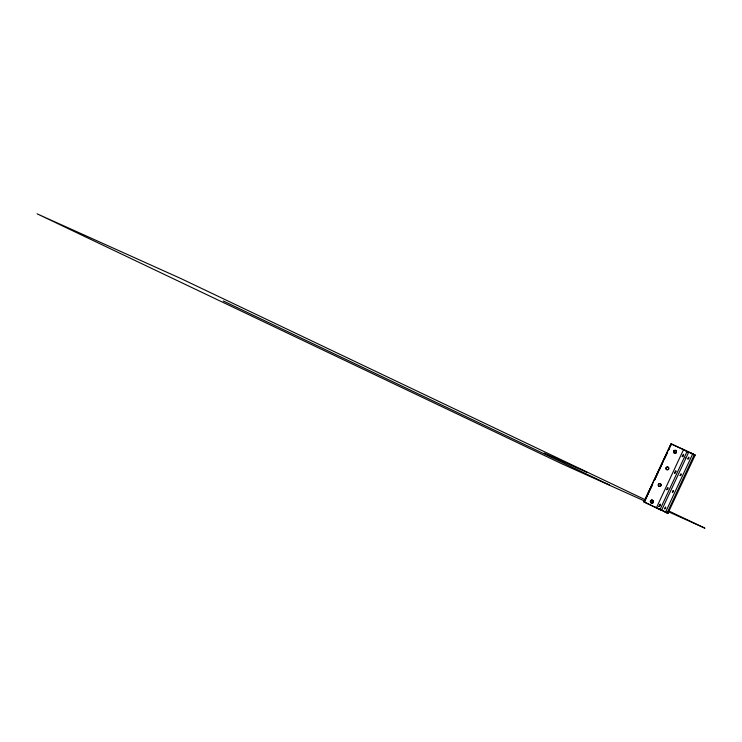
<?xml version="1.0" encoding="UTF-8"?>
<svg xmlns="http://www.w3.org/2000/svg" width="742" height="742" viewBox="0 0 742 742"><rect width="100%" height="100%" fill="white"/><g stroke="black" fill="none" stroke-linecap="round" stroke-linejoin="round"><path stroke-width="1.11" d="M661.567 510.348L656.41 507.797L683.512 449.68L688.669 452.23L661.567 510.348L643.898 501.954L671 443.827L684.773 450.246M671.093 443.855L643.898 501.954M644.668 501.128L647.209 495.684M647.636 494.775L648.907 492.048M649.333 491.139L652.719 483.877M654.407 480.25L656.104 476.614M656.531 475.705L657.802 472.979M658.219 472.07L659.072 470.261M659.49 469.352L662.875 462.08L661.706 464.835M663.302 461.172L665.843 455.727M666.27 454.818L667.54 452.091M668.384 450.283L669.655 447.556M670.082 446.647L671.352 443.92L695.217 455.05L668.004 513.121M644.77 501.156L647.312 495.712M647.738 494.803L649.009 492.076M649.853 490.258L651.968 485.722M654.509 480.269L656.206 476.642M656.633 475.733L657.894 473.006M659.592 469.371L661.289 465.744M664.674 458.482L665.945 455.755M666.372 454.846L667.642 452.119M668.486 450.301L669.757 447.584M670.174 446.675L671.445 443.948M659.972 509.606L687.073 451.488L688.669 452.23M682.816 449.253L692.648 454.067L665.546 512.184L667.141 512.926L694.234 454.809L690.969 453.139L695.217 455.05M644.353 502.065L667.141 512.926M659.786 509.207L658.979 508.854L664.517 511.526M661.141 509.847L660.538 509.596L661.391 510.023M685.274 458.009L685.793 458.241M544.072 453.047L586.95 472.357M644.993 501.212L560.906 463.351L37.1 213.826L181.094 278.649L645.308 499.793M668.115 511.618L704.9 528.174L668.31 510.746M667.893 513.074L667.41 512.852M666.604 512.453L668.115 513.167L666.26 512.323M664.721 511.618L665.852 512.11L664.943 511.72M667.271 512.787L666.761 512.555M664.813 511.637L665.5 511.952M656.883 507.918L659.007 508.864L655.715 507.37M665.954 512.184L665.147 511.785M692.648 454.067L694.234 454.809M656.41 507.695L655.678 507.361M662.114 510.366L661.614 510.134M688.956 452.128L687.936 451.637M650.53 502.278L652.626 503.271M223.296 300.992L609.386 484.925M653.312 502.408A1.373 1.373 0 0 1 653.043 502.714M652.608 502.965A1.373 1.373 0 0 1 650.892 502.204A1.373 1.373 0 0 1 651.541 500.442A1.373 1.373 0 0 1 653.34 500.98M659.582 486.39A1.373 1.373 0 0 1 658.469 484.684A1.373 1.373 0 0 1 660.287 483.756A1.373 1.373 0 0 1 661.02 485.658M660.779 485.991A1.373 1.373 0 0 1 660.13 486.372M668.227 469.621A1.373 1.373 0 0 1 666.177 468.601A1.373 1.373 0 0 1 667.911 467.108A1.373 1.373 0 0 1 668.616 469.287M675.582 453.214A1.373 1.373 0 0 1 674.079 451.433A1.373 1.373 0 0 1 676.333 450.867A1.373 1.373 0 0 0 674.32 450.839A1.373 1.373 0 0 0 674.357 452.843A1.373 1.373 0 0 0 676.361 452.676M653.34 502.13A1.373 1.373 0 0 1 651.216 502.733A1.373 1.373 0 0 1 651.244 500.535A1.373 1.373 0 0 1 653.35 501.184M676.314 452.249A1.373 1.373 0 0 1 674.19 452.852A1.373 1.373 0 0 1 674.218 450.654A1.373 1.373 0 0 1 676.324 451.303M659.063 506.304L659.898 505.942L660.417 504.347L659.109 506.573L660.334 504.143L659.063 506.322M666.808 489.701C669.154 489.303 667.911 485.064 666.798 489.711M674.543 473.09L675.378 472.728L675.897 471.077L674.571 473.322L675.814 470.929L674.543 473.108M682.288 456.488L683.122 456.126L683.651 454.623L682.334 456.757L683.558 454.327L682.297 456.423M664.637 508.808C666.437 509.29 665.787 504.43 664.637 508.808M672.382 492.206C674.079 492.836 673.625 487.837 672.391 492.113M680.126 475.603C681.944 476.049 681.323 471.142 680.126 475.603M687.871 458.992C689.689 459.428 689.04 454.568 687.871 458.992M650.947 502.696A1.373 1.373 0 0 0 653.071 501.629A1.373 1.373 0 0 0 651.077 500.321A1.373 1.373 0 0 0 650.947 502.696M651.049 502.724A1.373 1.373 0 0 0 653.173 501.648A1.373 1.373 0 0 0 651.179 500.349A1.373 1.373 0 0 0 651.049 502.724M658.794 486.121A1.373 1.373 0 0 0 660.918 485.045A1.373 1.373 0 0 0 658.924 483.747A1.373 1.373 0 0 0 658.794 486.121M666.437 469.491A1.373 1.373 0 0 0 668.561 468.415A1.373 1.373 0 0 0 666.566 467.117A1.373 1.373 0 0 0 666.437 469.491M674.181 452.88A1.373 1.373 0 0 0 676.305 451.813A1.373 1.373 0 0 0 674.311 450.515A1.373 1.373 0 0 0 674.181 452.88"/></g></svg>
